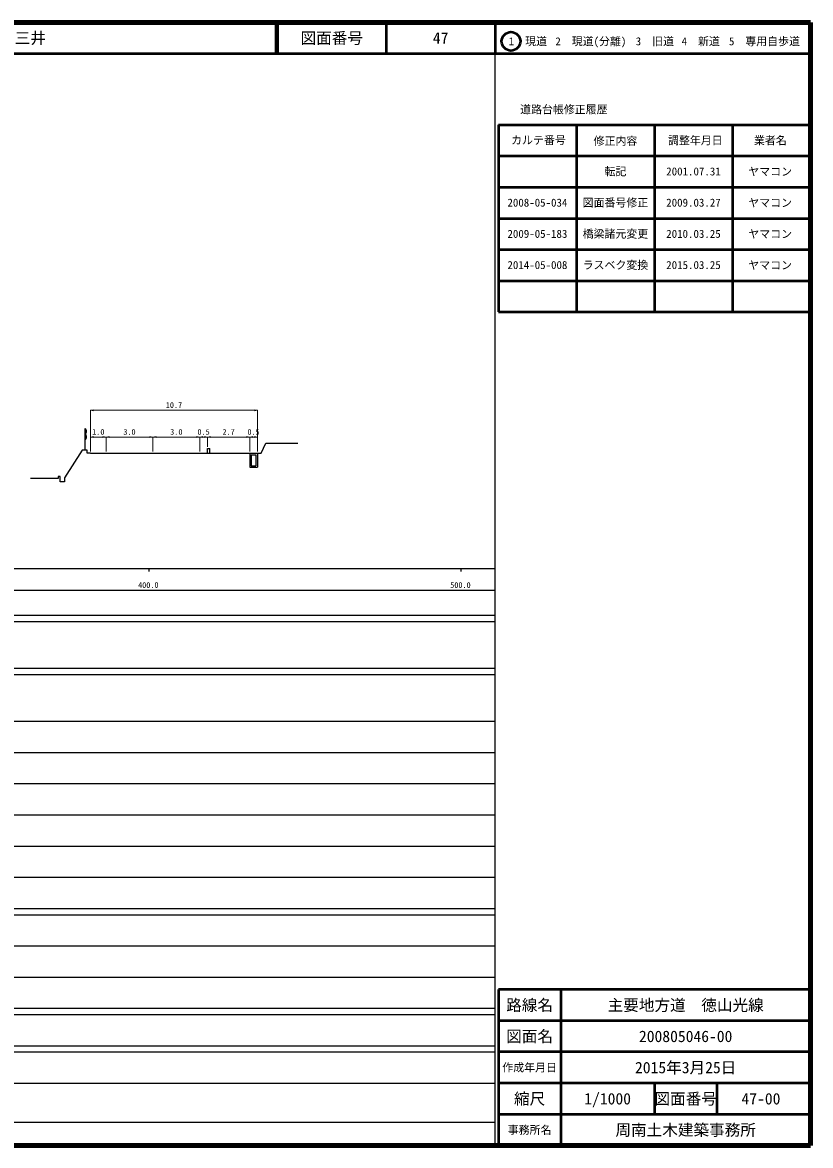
# Model space of a CAD drawing. Units: millimetres on the paper, enlarged 1000 times, with parts at other scales. Extents: x 40000 to 680000, y 20000 to 380000.
# Drawn here: x 427524 to 680000, y 20000 to 380000 of the extents above; entities that cross this region are included whole.
import ezdxf
from ezdxf.enums import TextEntityAlignment as Align

# ---------------------------------------------------------------- set-up
doc = ezdxf.new("R2010")
doc.units = ezdxf.units.MM
doc.header["$LTSCALE"] = 1000
for name, color, linetype, lineweight in [('M-BGD', 7, 'Continuous', 25), ('M-STR-HTXT', 7, 'Continuous', 13), ('M-TTL', 2, 'Continuous', 140), ('M-TTL-BAND', 7, 'Continuous', 25), ('M-TTL-FRAM', 2, 'Continuous', 50), ('M-TTL-LINE', 7, 'Continuous', 50)]:
    doc.layers.add(name, color=color, linetype=linetype, lineweight=lineweight)
doc.layers.add('M-TTL-TXT', color=7, linetype='Continuous')
doc.styles.add('ＭＳ ゴシック', font='')
doc.styles.get('ＭＳ ゴシック').set_extended_font_data('MS Gothic')

# ---------------------------------------------------------------- blocks, each defined once
blk = doc.blocks.new('open_arrow')
at = {"color": 0, "linetype": 'Continuous', "lineweight": -2}
blk.add_lwpolyline([(7.5, 1.25), (0, 0), (7.5, -1.25)], dxfattribs=at)

msp = doc.modelspace()

# ---------------------------------------------------------------- linework, layer by layer
at = {"layer": 'M-BGD'}
for p, q in [((447655, 242940), (447655, 249856)), ((486812, 243430), (487562, 243430)), ((486812, 241931), (486812, 243430)), ((487562, 241931), (487562, 243430)), ((500312, 241931), (500312, 237431)), ((500812, 241431), (502312, 241431)), ((500812, 241431), (500812, 237931)), ((502312, 241431), (502312, 237931)), ((502812, 241931), (502812, 237431)), ((500812, 237931), (502312, 237931)), ((500312, 237431), (502812, 237431))]:
    msp.add_line(p, q, dxfattribs=at)
for points in [[(502812, 241931), (503973, 241931), (505544, 245195), (515721, 245195)], [(449312, 241931), (448259, 241931), (448259, 242940), (446641, 242940), (441000, 234027), (441000, 232720), (439587, 232720), (439587, 234490), (438997, 234490), (438997, 233840), (430062, 233840)], [(449312, 241931), (454312, 241931), (469312, 241931), (484312, 241931), (486812, 241931), (500312, 241931), (502812, 241931)]]:
    msp.add_lwpolyline(points, dxfattribs=at)
for centre in [(446851, 248959), (446851, 247163)]:
    msp.add_arc(centre, 1206, 311.87413, 48.12587, dxfattribs=at)
at = {"layer": 'M-STR-HTXT'}
for p, q in [((449312, 242431), (449312, 255712)), ((502812, 255711), (449312, 255711)), ((502812, 242431), (502812, 255712)), ((449312, 247103), (454312, 247103)), ((454312, 242431), (454312, 247104)), ((454312, 247103), (469312, 247103)), ((469312, 242431), (469312, 247104)), ((469312, 247103), (484312, 247103)), ((484312, 242431), (484312, 247104)), ((484312, 247103), (486812, 247103)), ((486812, 243930), (486812, 247104)), ((486812, 247103), (500312, 247103)), ((500312, 242431), (500312, 247104)), ((500312, 247103), (502812, 247103))]:
    msp.add_line(p, q, dxfattribs=at)
at = {"layer": 'M-TTL'}
for p, q in [((680000, 380000), (40000, 380000)), ((680000, 20000), (680000, 380000)), ((40000, 20000), (680000, 20000))]:
    msp.add_line(p, q, dxfattribs=at)
at = {"layer": 'M-TTL-BAND'}
for p, q in [((579000, 20000), (579000, 370000)), ((40000, 205000), (579000, 205000)), ((468000, 205000), (468000, 204000)), ((568000, 205000), (568000, 204000)), ((68000, 198000), (579000, 198000)), ((40000, 190000), (579000, 190000)), ((40000, 188000), (579000, 188000)), ((40000, 173000), (579000, 173000)), ((40000, 171000), (579000, 171000)), ((40000, 156000), (579000, 156000)), ((46000, 146000), (579000, 146000)), ((52000, 136000), (579000, 136000)), ((46000, 126000), (579000, 126000)), ((52000, 116000), (579000, 116000)), ((46000, 106000), (579000, 106000)), ((40000, 96000), (579000, 96000)), ((40000, 94000), (579000, 94000)), ((49000, 84000), (579000, 84000)), ((40000, 74000), (579000, 74000)), ((40000, 64000), (579000, 64000)), ((40000, 62000), (579000, 62000)), ((40000, 52000), (579000, 52000)), ((40000, 50000), (579000, 50000)), ((40000, 40000), (579000, 40000)), ((68000, 27500), (579000, 27500))]:
    msp.add_line(p, q, dxfattribs=at)
at = {"layer": 'M-TTL-FRAM'}
for p, q in [((580000, 347197), (580000, 287197)), ((580000, 347197), (680000, 347197)), ((580000, 287197), (680000, 287197)), ((680000, 70000), (580000, 70000)), ((580000, 70000), (580000, 20000))]:
    msp.add_line(p, q, dxfattribs=at)
at = {"layer": 'M-TTL-LINE'}
for p, q in [((508747, 380000), (508747, 370000)), ((509247, 380000), (509247, 370000)), ((543997, 380000), (543997, 370000)), ((579000, 380000), (579000, 370000)), ((40000, 370000), (680000, 370000)), ((605000, 347197), (605000, 287197)), ((630000, 347197), (630000, 287197)), ((655000, 347197), (655000, 287197)), ((580000, 337197), (680000, 337197)), ((580000, 327197), (680000, 327197)), ((580000, 317197), (680000, 317197)), ((580000, 307197), (680000, 307197)), ((580000, 297197), (680000, 297197)), ((600000, 70000), (600000, 20000)), ((680000, 60000), (580000, 60000)), ((680000, 50000), (580000, 50000)), ((680000, 40000), (580000, 40000)), ((630000, 40000), (630000, 30000)), ((650000, 40000), (650000, 30000)), ((680000, 30000), (580000, 30000))]:
    msp.add_line(p, q, dxfattribs=at)
msp.add_circle((584031, 373958), 3000, dxfattribs=at)

# ---------------------------------------------------------------- block references
at = {"layer": 'M-STR-HTXT', "xscale": 133, "yscale": 133}
for p in [(449312, 255711), (449312, 247103), (454312, 247103), (469312, 247103), (484312, 247103), (486812, 247103), (500312, 247103)]:
    msp.add_blockref('open_arrow', p, dxfattribs=at)
at = {"layer": 'M-STR-HTXT', "xscale": 133, "yscale": 133, "rotation": 180}
for p in [(502812, 255711), (454312, 247103), (469312, 247103), (484312, 247103), (486812, 247103), (500312, 247103), (502812, 247103)]:
    msp.add_blockref('open_arrow', p, dxfattribs=at)

# ---------------------------------------------------------------- texts
at = {"layer": 'M-STR-HTXT', "style": 'ＭＳ ゴシック'}
for s, p in [('10.7', (476062, 255899)), ('1.0', (451812, 247290)), ('3.0', (461812, 247290)), ('3.0', (476812, 247290)), ('0.5', (485562, 247290)), ('2.7', (493562, 247290)), ('0.5', (501562, 247290))]:
    msp.add_text(s, height=1833, dxfattribs=at).set_placement(p, align=Align.BOTTOM_CENTER)
at = {"layer": 'M-TTL-BAND', "style": 'ＭＳ ゴシック'}
for s, p in [('400.0', (467844, 198195)), ('500.0', (567844, 198195))]:
    msp.add_text(s, height=1833, dxfattribs=at).set_placement(p, align=Align.BOTTOM_CENTER)
at = {"layer": 'M-TTL-TXT', "style": 'ＭＳ ゴシック'}
msp.add_text('光市大字三井', height=3666, dxfattribs=at).set_placement((405024, 375000), align=Align.MIDDLE_LEFT)
for s, height, p in [('図面番号', 3666, (526622, 375000)), ('47', 3666, (561497, 375000)), ('1\u3000現道', 2566, (589448, 373958)), ('2\u3000現道(分離)', 2566, (609619, 373958)), ('3\u3000旧道', 2566, (630121, 373958)), ('4\u3000新道', 2566, (644824, 373958)), ('5\u3000専用自歩道', 2566, (665228, 373958)), ('道路台帳修正履歴', 2566, (600968, 352113)), ('カルテ番号', 2566, (592839, 342277)), ('修正内容', 2566, (617509, 342023)), ('調整年月日', 2566, (643089, 342197)), ('業者名', 2566, (667134, 342197)), ('転記', 2566, (617500, 332245)), ('2001.07.31', 2566, (642500, 332245)), ('ヤマコン', 2566, (667077, 332189)), ('2008-05-034', 2566, (592500, 322245)), ('図面番号修正', 2566, (617500, 322245)), ('2009.03.27', 2566, (642500, 322245)), ('ヤマコン', 2566, (667077, 322189)), ('2009-05-183', 2566, (592500, 312245)), ('橋梁諸元変更', 2566, (617500, 312245)), ('2010.03.25', 2566, (642500, 312245)), ('ヤマコン', 2566, (667077, 312189)), ('2014-05-008', 2566, (592500, 302245)), ('ラスベク変換', 2566, (617500, 302245)), ('2015.03.25', 2566, (642500, 302245)), ('ヤマコン', 2566, (667077, 302189)), ('路線名', 3666, (590000, 65000)), ('路線名', 3666, (590000, 65000)), ('主要地方道\u3000徳山光線', 3666, (640000, 65000)), ('図面名', 3666, (590000, 55000)), ('図面名', 3666, (590000, 55000)), ('200805046-00', 3666, (640000, 55000)), ('2015年3月25日', 3666, (640000, 45000)), ('作成年月日', 2566, (590000, 45000)), ('作成年月日', 2566, (590000, 45000)), ('縮尺', 3666, (590000, 35000)), ('縮尺', 3666, (590000, 35000)), ('1/1000', 3666, (615000, 35000)), ('図面番号', 3666, (640000, 35000)), ('図面番号', 3666, (640000, 35000)), ('47-00', 3666, (664125, 35000)), ('事務所名', 2566, (590000, 25000)), ('事務所名', 2566, (590000, 25000)), ('周南土木建築事務所', 3666, (640000, 25000))]:
    msp.add_text(s, height=height, dxfattribs=at).set_placement(p, align=Align.MIDDLE_CENTER)

doc.saveas('drawing.dxf')
